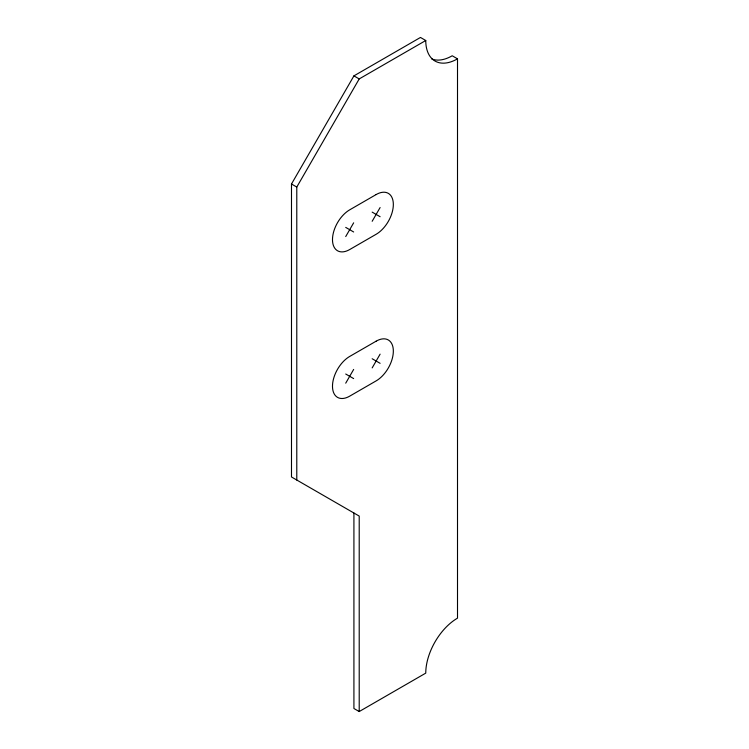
<?xml version="1.0" encoding="UTF-8"?>
<svg xmlns="http://www.w3.org/2000/svg" width="749" height="749" viewBox="0 0 749 749"><rect width="100%" height="100%" fill="white"/><g stroke="black" fill="none" stroke-linecap="round" stroke-linejoin="round"><path stroke-width="1.12" d="M359.211 711.55L359.211 516.07L291.492 476.973L291.492 184.001L353.921 75.874L420.47 37.45L425.76 40.502A44.893 25.915 -60 0 0 457.508 58.834L457.508 618.15A44.893 25.915 -60 0 0 425.76 673.126L359.211 711.55L353.921 708.498L353.921 513.018M296.782 480.025L296.782 187.053L359.211 78.926L425.76 40.502M345.72 236.562L353.659 222.818M372.169 221.292L380.108 207.548M345.72 383.17L353.659 369.426M372.169 367.899L380.108 354.155M457.508 58.834L452.218 55.772A44.893 25.915 -60 0 1 431.789 58.974M353.921 75.874L359.211 78.926M372.169 212.126L380.108 216.714M291.492 184.001L296.782 187.053M345.72 227.396L353.659 231.984M372.169 358.743L380.108 363.321M345.72 374.013L353.659 378.591M376.138 194.562L349.689 209.842A24.314 14.034 -60 0 0 332.49 239.614A24.314 14.034 -60 0 0 349.689 249.548L376.138 234.278A24.314 14.034 -60 0 0 393.337 204.496A24.314 14.034 -60 0 0 376.138 194.562M376.138 341.179L349.689 356.449A24.314 14.034 -60 0 0 332.49 386.231A24.314 14.034 -60 0 0 349.689 396.155L376.138 380.885A24.314 14.034 -60 0 0 393.337 351.103A24.314 14.034 -60 0 0 376.138 341.179"/></g></svg>
